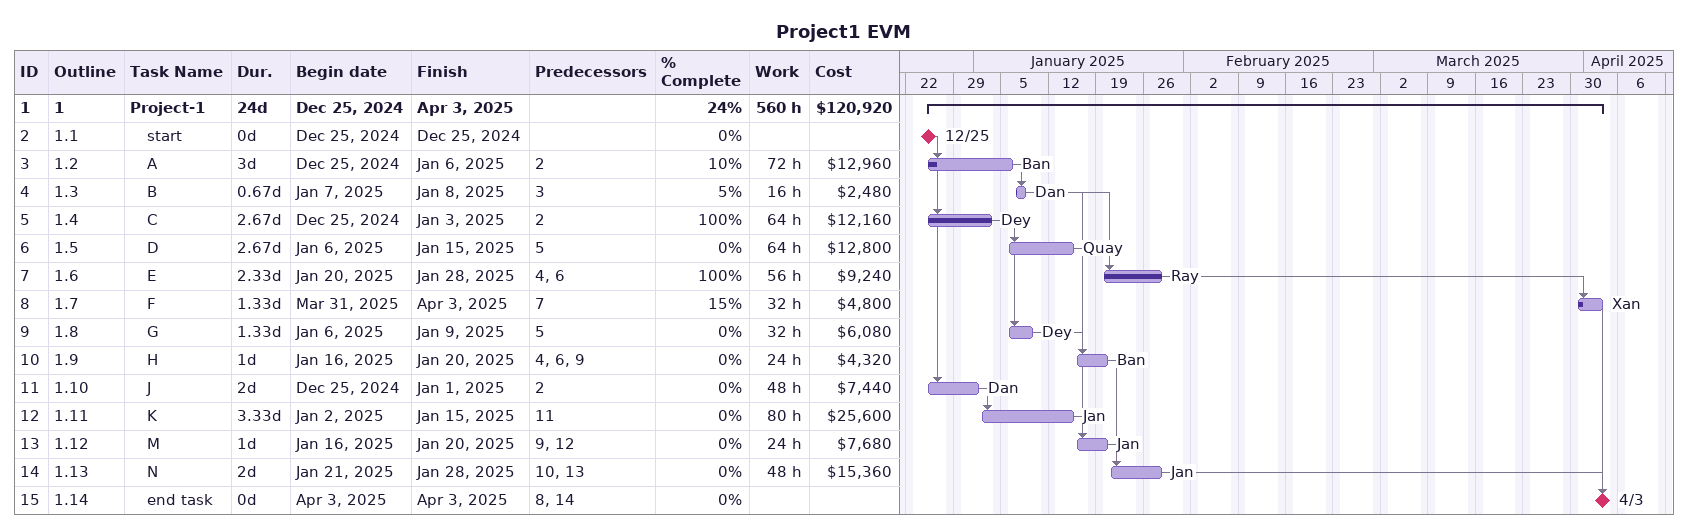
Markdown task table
Project1 EVM

| ID | WBS | Task | Duration | Start | Finish | Predecessors | Resources | % complete | Work (h) | Cost ($) |
|---|---|---|---|---|---|---|---|---|---|---|
| 1 | 1 | **Project-1** | 24d | 2024-12-25 | 2025-04-03 |  |  | 24 | 560 | 120920 |
| 2 | 1.1 | start | 0d | 2024-12-25 | 2024-12-25 |  |  | 0 |  |  |
| 3 | 1.2 | A | 3d | 2024-12-25 | 2025-01-06 | 2 | Ban | 10 | 72 | 12960 |
| 4 | 1.3 | B | 0.67d | 2025-01-07 | 2025-01-08 | 3 | Dan | 5 | 16 | 2480 |
| 5 | 1.4 | C | 2.67d | 2024-12-25 | 2025-01-03 | 2 | Dey | 100 | 64 | 12160 |
| 6 | 1.5 | D | 2.67d | 2025-01-06 | 2025-01-15 | 5 | Quay | 0 | 64 | 12800 |
| 7 | 1.6 | E | 2.33d | 2025-01-20 | 2025-01-28 | 4, 6 | Ray | 100 | 56 | 9240 |
| 8 | 1.7 | F | 1.33d | 2025-03-31 | 2025-04-03 | 7 | Xan | 15 | 32 | 4800 |
| 9 | 1.8 | G | 1.33d | 2025-01-06 | 2025-01-09 | 5 | Dey | 0 | 32 | 6080 |
| 10 | 1.9 | H | 1d | 2025-01-16 | 2025-01-20 | 4, 6, 9 | Ban | 0 | 24 | 4320 |
| 11 | 1.10 | J | 2d | 2024-12-25 | 2025-01-01 | 2 | Dan | 0 | 48 | 7440 |
| 12 | 1.11 | K | 3.33d | 2025-01-02 | 2025-01-15 | 11 | Jan | 0 | 80 | 25600 |
| 13 | 1.12 | M | 1d | 2025-01-16 | 2025-01-20 | 9, 12 | Jan | 0 | 24 | 7680 |
| 14 | 1.13 | N | 2d | 2025-01-21 | 2025-01-28 | 10, 13 | Jan | 0 | 48 | 15360 |
| 15 | 1.14 | end task | 0d | 2025-04-03 | 2025-04-03 | 8, 14 |  | 0 |  |  |
